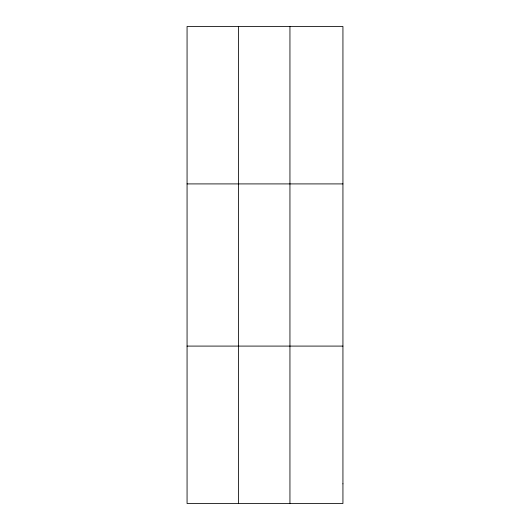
<?xml version="1.0" encoding="UTF-8"?>
<svg xmlns="http://www.w3.org/2000/svg" width="530" height="530" viewBox="0 0 530 530"><rect width="100%" height="100%" fill="white"/><g stroke="black" fill="none" stroke-linecap="round" stroke-linejoin="round"><path stroke-width="0.79" d="M238.5 503.5L238.5 26.5M289.943 503.5L289.943 26.5M187.064 183.91L342.936 183.91M187.064 346.09L342.936 346.09M342.936 483.824L342.936 503.5L187.064 503.5L187.064 26.5L342.936 26.5L342.936 483.824"/></g></svg>
